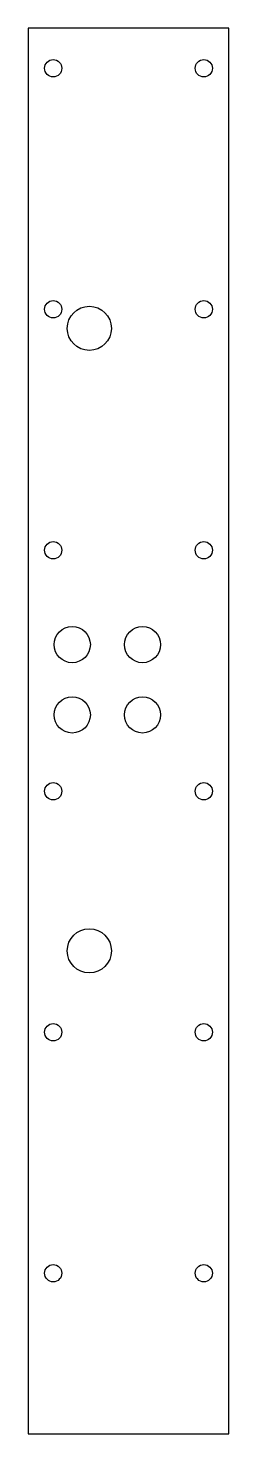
# Model space of a CAD drawing. Extents: x 0 to 100, y 0 to 700.
import ezdxf

# ---------------------------------------------------------------- set-up
doc = ezdxf.new("R2010")
doc.units = 0
doc.layers.get('0').update_dxf_attribs({"linetype": 'CONTINUOUS'})

msp = doc.modelspace()

# ---------------------------------------------------------------- linework, layer by layer
msp.add_lwpolyline([(0, 0), (100, 0), (100, 700), (0, 700)], close=True)
for centre, radius in [((12.5, 680), 4.3), ((87.5, 680), 4.3), ((12.5, 560), 4.3), ((30.5, 550.5), 11), ((87.5, 560), 4.3), ((12.5, 440), 4.3), ((87.5, 440), 4.3), ((22, 393), 9), ((57, 393), 9), ((22, 358), 9), ((57, 358), 9), ((12.5, 320), 4.3), ((87.5, 320), 4.3), ((30.5, 240.5), 11), ((12.5, 200), 4.3), ((87.5, 200), 4.3), ((12.5, 80), 4.3), ((87.5, 80), 4.3)]:
    msp.add_circle(centre, radius)

doc.saveas('drawing.dxf')
